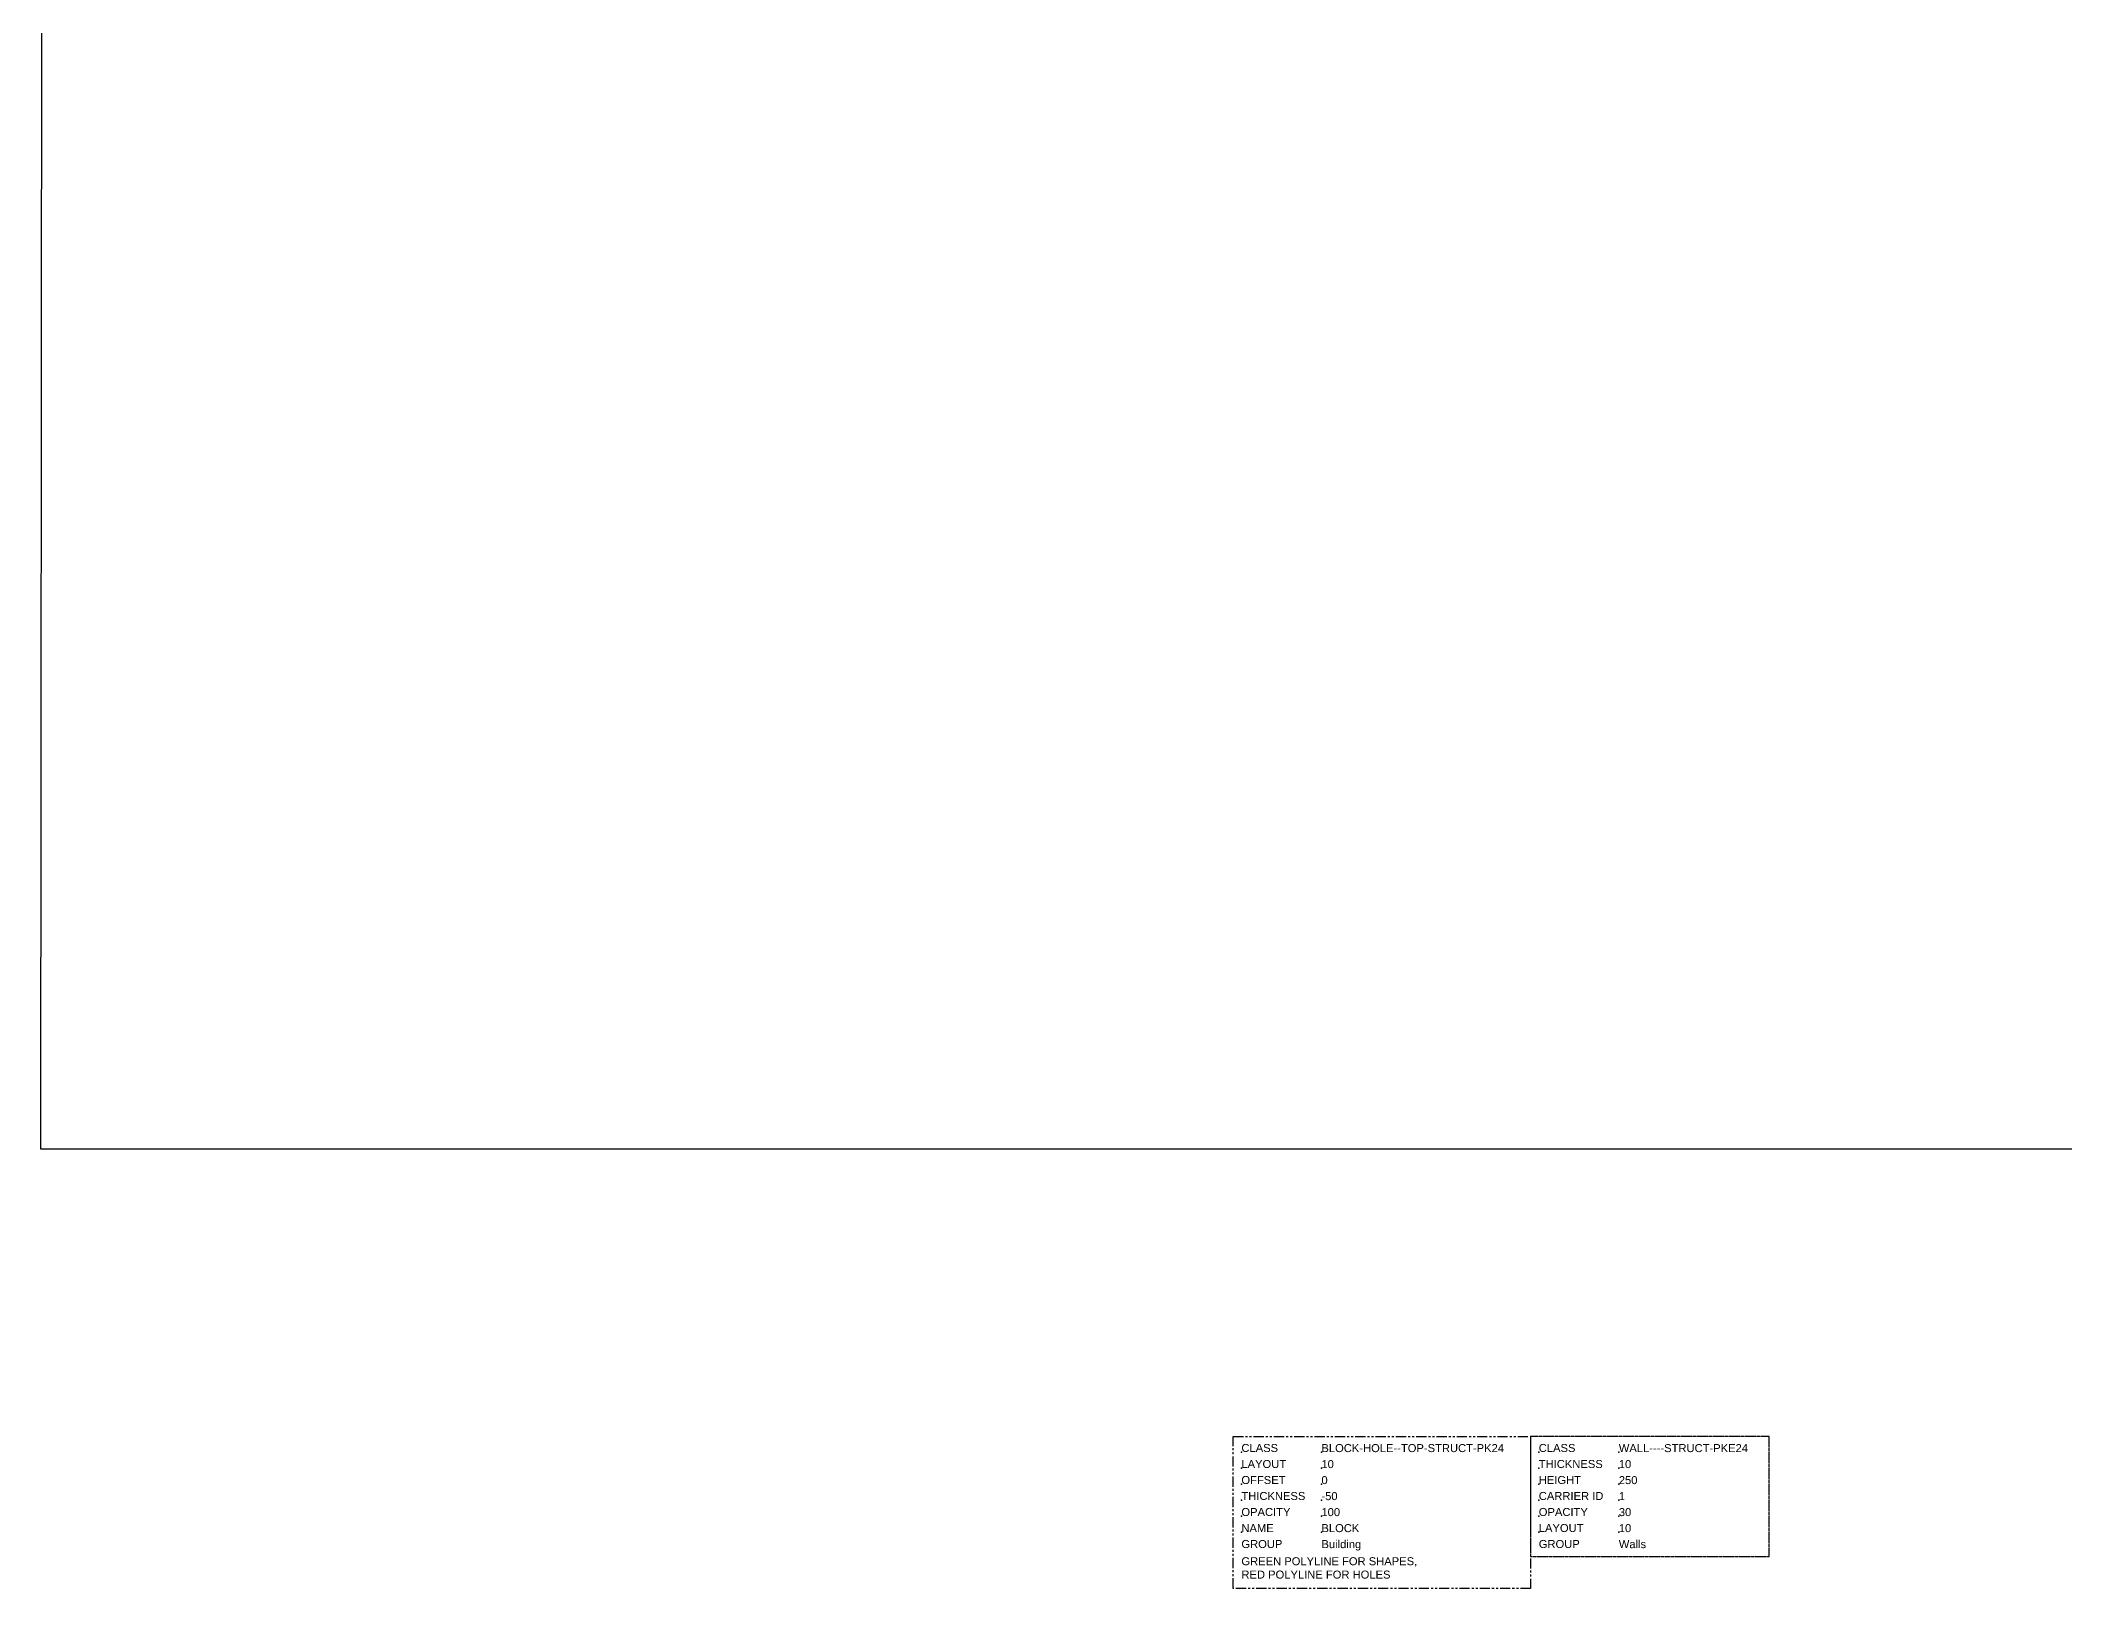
# Model space of a CAD drawing. Header units: millimetres. Extents: x 1600 to 11192, y 921 to 14160.
# Drawn here: x 1738 to 3003, y 9436 to 10403 of the extents above; entities that cross this region are included whole.
import ezdxf

# ---------------------------------------------------------------- set-up
doc = ezdxf.new("R2010")
doc.units = ezdxf.units.MM
doc.linetypes.add('CENTER', pattern=[2, 1.25, -0.25, 0.25, -0.25])
doc.linetypes.add('PHANTOM', pattern=[12.7, 6.35, -1.27, 1.27, -1.27, 1.27, -1.27])
doc.layers.add('PK24E-DATA', color=7, linetype='Continuous')
doc.layers.add('PK24E-HELPER', color=253, linetype='PHANTOM', true_color=0xa1a1a1)
doc.styles.get("Standard").update_dxf_attribs({"font": 'arial.ttf'})

# ---------------------------------------------------------------- blocks, each defined once
blk = doc.blocks.new('*U63')
for p in [(0, 0), (50, 0), (0, -10), (0, -10), (50, -10), (50, -10), (0, -20), (0, -20), (50, -20), (50, -20), (0, -30), (0, -30), (50, -30), (50, -30), (0, -40), (0, -40), (0, -50), (50, -40), (50, -40), (50, -50)]:
    blk.add_point(p)
blk = doc.blocks.new('BLOCK-HOLE--TOP-STRUCT-PK24')
at = {"color": 0, "linetype": 'PHANTOM'}
blk.add_lwpolyline([(0, 0), (185.8, 0), (185.8, -95), (0, -95)], close=True, dxfattribs=at)
at = {"layer": 'PK24E-HELPER'}
blk.add_point((5.1, -9.8), dxfattribs=at)
at = {"layer": 'PK24E-DATA'}
blk.add_blockref('*U63', (5.1, -9.8), dxfattribs=at)
at = {"layer": 'PK24E-DATA', "char_height": 5, "attachment_point": 7}
for s, width, insert in [('CLASS', 42.855, (5.1, -9.8)), ('OFFSET', 42.855, (5.1, -29.8)), ('LAYOUT', 42.855, (5.1, -19.8)), ('THICKNESS', 42.855, (5.1, -39.8)), ('OPACITY', 50.684, (5.1, -49.8)), ('NAME', 50.684, (5.1, -59.8)), ('GROUP', 50.684, (5.1, -69.8)), ('GREEN POLYLINE FOR SHAPES, \\PRED POLYLINE FOR HOLES', 118.66, (5.1, -88.9))]:
    blk.add_mtext_dynamic_manual_height_columns(s, width=width, gutter_width=17.5, heights=[0], dxfattribs=dict(at, insert=insert))
at = {"layer": 'PK24E-DATA'}
for tag, p in [('COMP_TYPE', (55.1, -9.8)), ('OFFSET', (55.1, -29.8)), ('LAYOUT_ID', (55.1, -19.8)), ('THICKNESS', (55.1, -39.8)), ('OPACITY', (55.1, -49.8)), ('NAME', (55.1, -59.8)), ('GROUP', (55.1, -69.8))]:
    blk.add_attdef(tag, p, '', height=5, dxfattribs=at)
blk = doc.blocks.new('GirisDoseme')
at = {"color": 3, "elevation": 827.4}
blk.add_lwpolyline([(-1644.5, -639.4), (6056, -639.4), (6139.1, 758.4), (-1643.1, 1020.3), (-1644.5, -639.4)], dxfattribs=at)
blk.add_blockref('BLOCK-HOLE--TOP-STRUCT-PK24', (-899.3, -819.1, 827.4)).add_auto_attribs({'THICKNESS': '-50', 'COMP_TYPE': 'BLOCK-HOLE--TOP-STRUCT-PK24', 'LAYOUT_ID': '10', 'OFFSET': '0', 'OPACITY': '100', 'NAME': 'BLOCK', 'GROUP': 'Building'})
blk = doc.blocks.new('*U70')
for p in [(0, 50), (0, 40), (0, 40), (50, 50), (50, 40), (50, 40), (0, 30), (0, 30), (50, 30), (50, 30), (0, 20), (0, 20), (50, 20), (50, 20), (0, 10), (0, 10), (0, 0), (50, 10), (50, 10), (50, 0)]:
    blk.add_point(p)
blk = doc.blocks.new('WALL----SYS-PKE24')
at = {"color": 0, "linetype": 'CENTER'}
blk.add_lwpolyline([(0, -75), (149, -75), (149, 0), (0, 0)], close=True, dxfattribs=at)
at = {"layer": 'PK24E-DATA'}
blk.add_blockref('*U70', (5.1, -59.8), dxfattribs=at)
at = {"layer": 'PK24E-DATA', "char_height": 5, "attachment_point": 7}
for s, width, insert in [('CLASS', 50, (5.1, -9.8)), ('THICKNESS', 50, (5.1, -19.8)), ('HEIGHT', 50, (5.1, -29.8)), ('CARRIER ID', 50, (5.1, -39.8)), ('OPACITY', 50, (5.1, -49.8)), ('LAYOUT', 78.705, (5.1, -59.8)), ('GROUP', 78.705, (5.1, -69.8))]:
    blk.add_mtext_dynamic_manual_height_columns(s, width=width, gutter_width=50, heights=[0], dxfattribs=dict(at, insert=insert))
at = {"layer": 'PK24E-DATA'}
for tag, p in [('COMP_TYPE', (55.1, -9.8)), ('WALL_THICKNESS', (55.1, -19.8)), ('HEIGHT', (55.1, -29.8)), ('CARRIER_ID', (55.1, -39.8)), ('OPACITY', (55.1, -49.8)), ('LAYOUT_ID', (55.1, -59.8)), ('GROUP', (55.1, -69.8))]:
    blk.add_attdef(tag, p, '', height=5, dxfattribs=at)
blk = doc.blocks.new('Duvarlar')
blk.add_blockref('WALL----SYS-PKE24', (-713.5, -819.1, 827.4)).add_auto_attribs({'LAYOUT_ID': '10', 'WALL_THICKNESS': '10', 'CARRIER_ID': '1', 'HEIGHT': '250', 'OPACITY': '30', 'COMP_TYPE': 'WALL----STRUCT-PKE24', 'GROUP': 'Walls'})

msp = doc.modelspace()

# ---------------------------------------------------------------- block references
for name in ['GirisDoseme', 'Duvarlar']:
    msp.add_blockref(name, (3382.5, 10349.9, -827.4))

doc.saveas('drawing.dxf')
